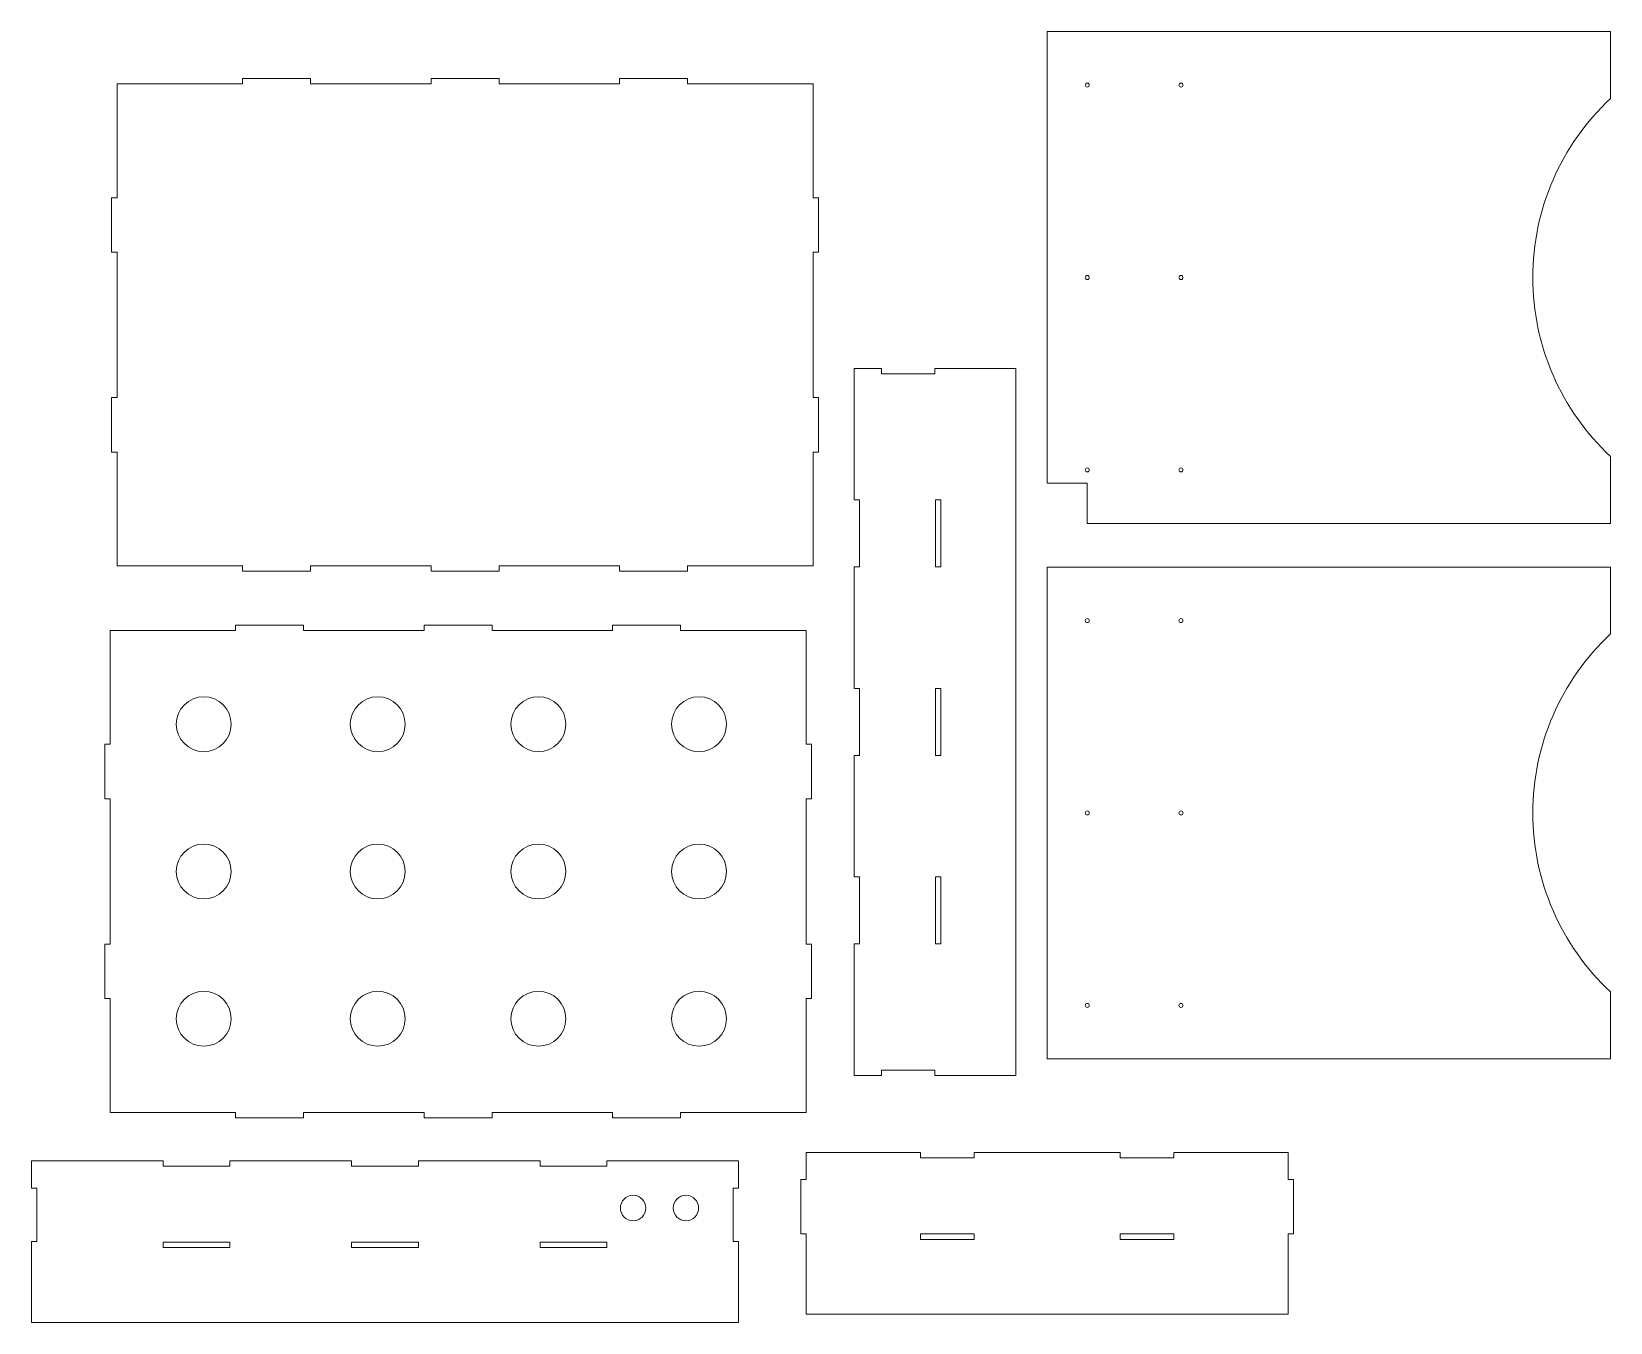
# Model space of a CAD drawing. Header units: millimetres. Extents: x -659 to 521, y -597 to 367.
import ezdxf

# ---------------------------------------------------------------- set-up
doc = ezdxf.new("R2010")
doc.units = ezdxf.units.MM
doc.layers.get('0').update_dxf_attribs({"lineweight": 13, "true_color": 0xffffff})

# ---------------------------------------------------------------- blocks, each defined once
blk = doc.blocks.new('блок 5')
for p, q in [((-4, -50.8), (-4, 0)), ((-4, 0), (0, 0)), ((-4, -50.8), (0, -50.8))]:
    blk.add_line(p, q)
blk = doc.blocks.new('блок 2')
for p, q in [((0, -140.8), (0, -50.8)), ((0, -281.6), (0, -191.6))]:
    blk.add_line(p, q)
for p in [(0, 0), (0, -140.8), (0, -281.6)]:
    blk.add_blockref('блок 5', p)
blk = doc.blocks.new('блок 7')
for p, q in [((40, 0), (0, 0)), ((0, 0), (0, -4)), ((40, -4), (40, 0)), ((0, -4), (40, -4))]:
    blk.add_line(p, q)
blk = doc.blocks.new('блок 10')
for p, q in [((4, 0), (0, 0)), ((0, 0), (0, -50)), ((4, -50), (4, 0)), ((0, -50), (4, -50))]:
    blk.add_line(p, q)
blk = doc.blocks.new('блок 11')
for p, q in [((0, -93.8), (0, 0)), ((0, -93.8), (4, -93.8)), ((4, -144.6), (4, -93.8)), ((0, -144.6), (4, -144.6)), ((0, -234.6), (0, -144.6)), ((0, -234.6), (4, -234.6)), ((4, -285.4), (4, -234.6)), ((0, -285.4), (4, -285.4)), ((0, -375.4), (0, -285.4)), ((0, -375.4), (4, -375.4)), ((4, -426.2), (4, -375.4)), ((0, -426.2), (4, -426.2)), ((0, -520), (0, -426.2))]:
    blk.add_line(p, q)
blk = doc.blocks.new('блок 15')
for centre in [(0, 0), (0, -70)]:
    blk.add_circle(centre, 1.5)

msp = doc.modelspace()

# ---------------------------------------------------------------- linework, layer by layer
for p, q in [((520.8, 367.4), (100, 367.4)), ((100, 30), (100, 367.4)), ((520.8, 317.4), (520.8, 367.4)), ((-594.8, 243.3), (-594.8, 328.3)), ((-74.8, 243.3), (-74.8, 328.3)), ((-594.8, 243.3), (-598.8, 243.3)), ((-598.8, 202.5), (-598.8, 243.3)), ((-74.8, 243.3), (-70.8, 243.3)), ((-70.8, 202.5), (-70.8, 243.3)), ((-594.8, 202.5), (-598.8, 202.5)), ((-594.8, 94.1), (-594.8, 202.5)), ((-74.8, 202.5), (-70.8, 202.5)), ((-74.8, 94.1), (-74.8, 202.5)), ((-44.2, 17.5), (-44.2, 115.7)), ((-44.2, 115.7), (-23.8, 115.7)), ((-23.8, 115.7), (-23.8, 111.7)), ((-23.8, 111.7), (16.2, 111.7)), ((16.2, 115.7), (16.2, 111.7)), ((16.2, 115.7), (76.6, 115.7)), ((76.6, -412.3), (76.6, 115.7)), ((-598.8, 53.3), (-598.8, 94.1)), ((-594.8, 94.1), (-598.8, 94.1)), ((-74.8, 94.1), (-70.8, 94.1)), ((-70.8, 53.3), (-70.8, 94.1)), ((-594.8, 53.3), (-598.8, 53.3)), ((-594.8, -31.7), (-594.8, 53.3)), ((-74.8, -31.7), (-74.8, 53.3)), ((-74.8, 53.3), (-70.8, 53.3)), ((520.8, 0), (520.8, 50)), ((100, 30), (130, 30)), ((130, 0), (130, 30)), ((-44.2, 17.5), (-40.2, 17.5)), ((-40.2, -32.5), (-40.2, 17.5)), ((130, 0), (520.8, 0)), ((-501, -31.7), (-594.8, -31.7)), ((-74.8, -31.7), (-168.6, -31.7)), ((-44.2, -123.3), (-44.2, -32.5)), ((-44.2, -32.5), (-40.2, -32.5)), ((100, -400), (100, -32.6)), ((520.8, -32.6), (100, -32.6)), ((520.8, -82.6), (520.8, -32.6)), ((-600, -165), (-600, -80)), ((-80, -165), (-80, -80)), ((-44.2, -123.3), (-40.2, -123.3)), ((-40.2, -173.3), (-40.2, -123.3)), ((-600, -165), (-604, -165)), ((-604, -205.8), (-604, -165)), ((-80, -165), (-76, -165)), ((-76, -205.8), (-76, -165)), ((-44.2, -264.1), (-44.2, -173.3)), ((-44.2, -173.3), (-40.2, -173.3)), ((-600, -205.8), (-604, -205.8)), ((-600, -314.2), (-600, -205.8)), ((-80, -205.8), (-76, -205.8)), ((-80, -314.2), (-80, -205.8)), ((-44.2, -264.1), (-40.2, -264.1)), ((-40.2, -314.1), (-40.2, -264.1)), ((-604, -355), (-604, -314.2)), ((-600, -314.2), (-604, -314.2)), ((-80, -314.2), (-76, -314.2)), ((-76, -355), (-76, -314.2)), ((-44.2, -314.1), (-40.2, -314.1)), ((-44.2, -412.3), (-44.2, -314.1)), ((520.8, -400), (520.8, -350)), ((-600, -355), (-604, -355)), ((-600, -440), (-600, -355)), ((-80, -440), (-80, -355)), ((-80, -355), (-76, -355)), ((520.8, -400), (100, -400)), ((-44.2, -412.3), (-23.8, -412.3)), ((-23.8, -412.3), (-23.8, -408.3)), ((-23.8, -408.3), (16.2, -408.3)), ((16.2, -412.3), (16.2, -408.3)), ((16.2, -412.3), (76.6, -412.3)), ((-506.2, -440), (-600, -440)), ((-80, -440), (-173.8, -440)), ((-80, -470), (5.4, -470)), ((-80, -490), (-80, -470)), ((5.4, -474), (5.4, -470)), ((45.4, -474), (45.4, -470)), ((45.4, -470), (154.6, -470)), ((154.6, -474), (154.6, -470)), ((194.6, -470), (280, -470)), ((194.6, -474), (194.6, -470)), ((280, -490), (280, -470)), ((-658.6, -476.1), (-560.4, -476.1)), ((-658.6, -476.1), (-658.6, -496.5)), ((-560.4, -476.1), (-560.4, -480.1)), ((-560.4, -480.1), (-510.4, -480.1)), ((-510.4, -476.1), (-419.6, -476.1)), ((-510.4, -476.1), (-510.4, -480.1)), ((-419.6, -476.1), (-419.6, -480.1)), ((-419.6, -480.1), (-369.6, -480.1)), ((-369.6, -476.1), (-278.8, -476.1)), ((-369.6, -476.1), (-369.6, -480.1)), ((-278.8, -476.1), (-278.8, -480.1)), ((-278.8, -480.1), (-228.8, -480.1)), ((-228.8, -476.1), (-228.8, -480.1)), ((-228.8, -476.1), (-130.6, -476.1)), ((-130.6, -476.1), (-130.6, -496.5)), ((5.4, -474), (45.4, -474)), ((154.6, -474), (194.6, -474)), ((-84, -490), (-80, -490)), ((-84, -530.8), (-84, -490)), ((284, -490), (280, -490)), ((284, -530.8), (284, -490)), ((-658.6, -496.5), (-654.6, -496.5)), ((-654.6, -496.5), (-654.6, -536.5)), ((-130.6, -496.5), (-134.6, -496.5)), ((-134.6, -496.5), (-134.6, -536.5)), ((-658.6, -536.5), (-654.6, -536.5)), ((-658.6, -536.5), (-658.6, -596.9)), ((-130.6, -536.5), (-134.6, -536.5)), ((-130.6, -536.5), (-130.6, -596.9)), ((-84, -530.8), (-80, -530.8)), ((-80, -590.8), (-80, -530.8)), ((284, -530.8), (280, -530.8)), ((280, -590.8), (280, -530.8)), ((-658.6, -596.9), (-130.6, -596.9)), ((-80, -590.8), (280, -590.8))]:
    msp.add_line(p, q)
for centre, radius in [((130, 327.4), 1.5), ((200, 327.4), 1.5), ((130, -72.6), 1.5), ((200, -72.6), 1.5), ((-530, -150), 20.5), ((-400, -150), 20.5), ((-280, -150), 20.5), ((-160, -150), 20.5), ((-530, -260), 20.5), ((-400, -260), 20.5), ((-280, -260), 20.5), ((-160, -260), 20.5), ((-530, -370), 20.5), ((-400, -370), 20.5), ((-280, -370), 20.5), ((-160, -370), 20.5), ((-209.3, -511.4), 9.5), ((-169.8, -511.4), 9.5)]:
    msp.add_circle(centre, radius)
for centre in [(645.9, 183.7), (645.9, -216.3)]:
    msp.add_arc(centre, 183.1, 133.0969, 226.9031)

# ---------------------------------------------------------------- block references
for name, p, rotation in [('блок 11', (-594.8, 328.3), 90), ('блок 15', (130, 183.7), 90), ('блок 15', (130, 40), 90), ('блок 2', (-501, -31.7), 90), ('блок 11', (-600, -80), 90), ('блок 15', (130, -216.3), 90), ('блок 15', (130, -360), 90), ('блок 2', (-506.2, -440), 90), ('блок 10', (-510.4, -536.9), 270), ('блок 10', (-369.6, -536.9), 270), ('блок 10', (-228.8, -536.9), 270)]:
    msp.add_blockref(name, p, dxfattribs=dict(rotation=rotation))
for name, p in [('блок 10', (16.6, 17.5)), ('блок 10', (16.6, -123.3)), ('блок 10', (16.6, -264.1)), ('блок 7', (5.4, -530.8)), ('блок 7', (154.6, -530.8))]:
    msp.add_blockref(name, p)

doc.saveas('drawing.dxf')
